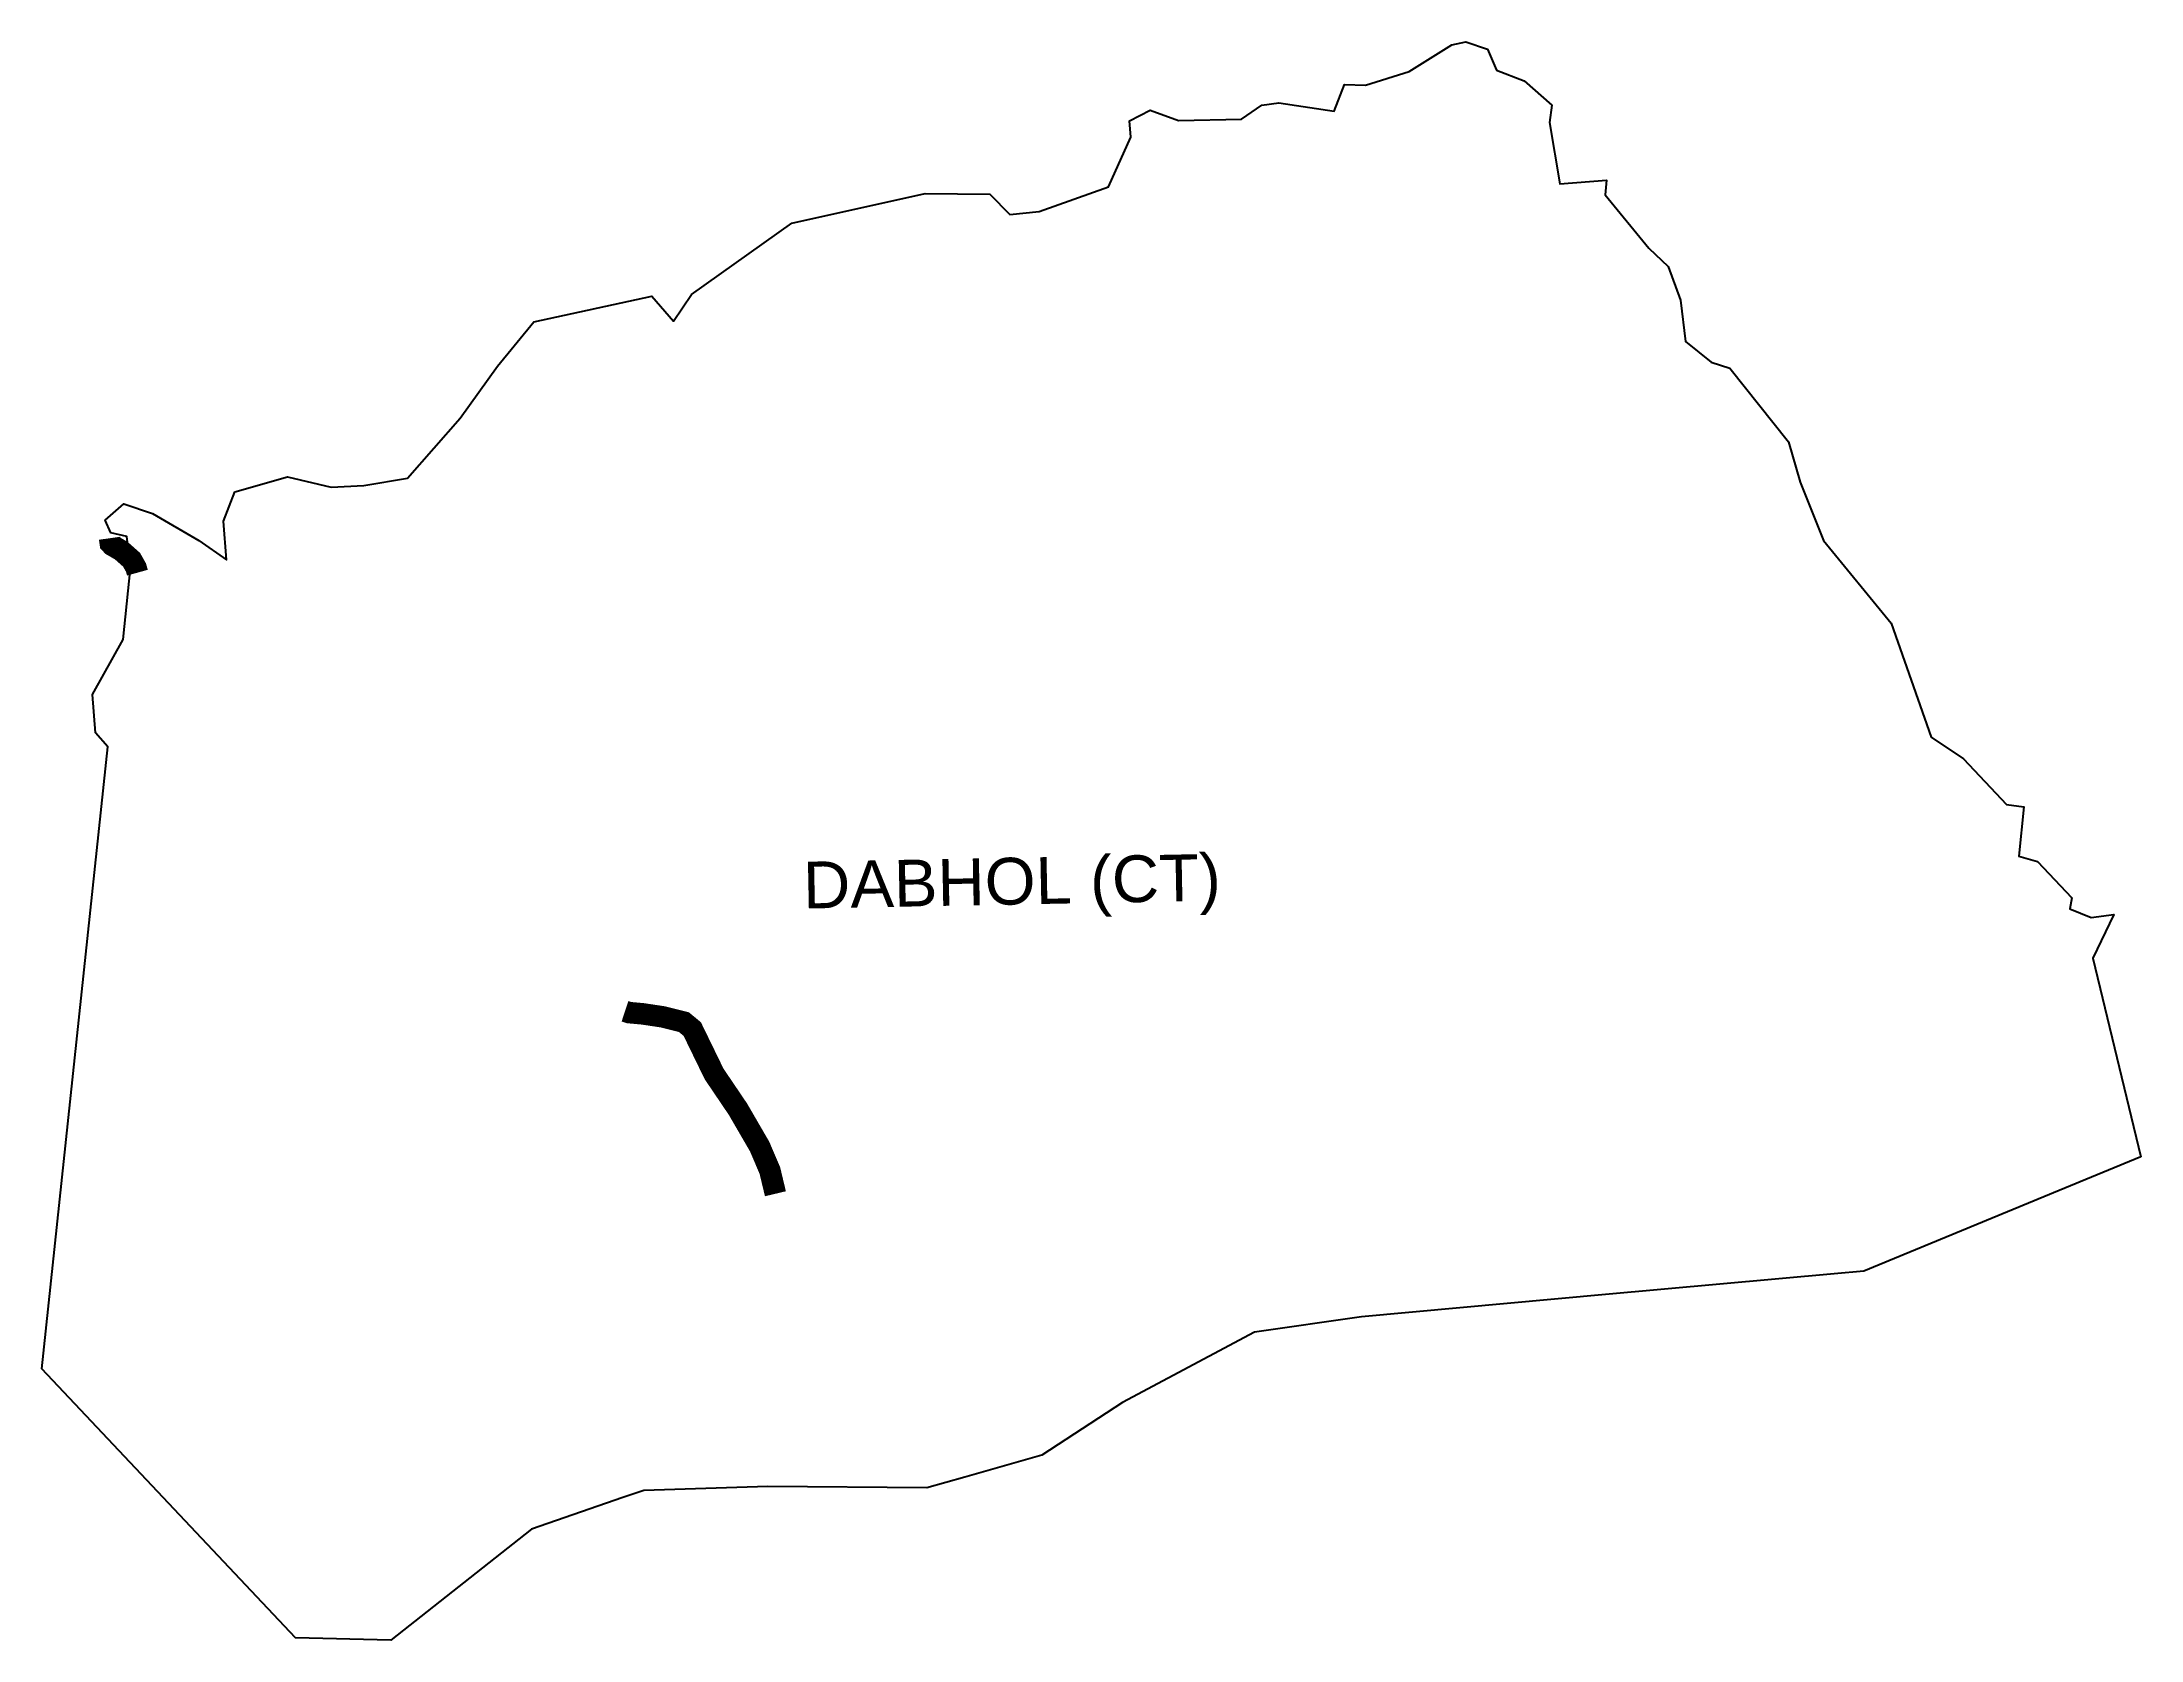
# Model space of a CAD drawing. Header units: metres. Extents: x 303788 to 308665, y 1944228 to 1947942.
import ezdxf

# ---------------------------------------------------------------- set-up
doc = ezdxf.new("R2010")
doc.units = ezdxf.units.M
for name, color, linetype in [('NATURALLY PROTECTED', 3, 'Continuous'), ('village', 3, 'Continuous'), ('VILLAGE NAME', 250, 'Continuous')]:
    doc.layers.add(name, color=color, linetype=linetype)
doc.styles.get("Standard").update_dxf_attribs({"font": 'calibri.ttf'})

msp = doc.modelspace()

# ---------------------------------------------------------------- linework, layer by layer
at = {"layer": 'NATURALLY PROTECTED', "color": 116, "true_color": 0x136734, "const_width": 50, "flags": 128}
msp.add_lwpolyline([(303945.5, 1946788.5), (303947.2, 1946776.5), (303951.6, 1946771.9), (303972.9, 1946759.5), (303996.5, 1946738.5), (304006.8, 1946720.3), (304010.1, 1946708.5)], dxfattribs=at)
at = {"layer": 'NATURALLY PROTECTED', "color": 2, "const_width": 50, "flags": 128}
msp.add_lwpolyline([(305142.8, 1945689.3), (305151.9, 1945686.3), (305184.3, 1945683.3), (305231.1, 1945676.3), (305279.8, 1945664), (305299.1, 1945648), (305349.8, 1945543.8), (305405.3, 1945461.7), (305455.6, 1945375), (305479.4, 1945319.3), (305492.3, 1945265.3)], dxfattribs=at)
at = {"layer": 'village', "flags": 128}
msp.add_lwpolyline([(304209.8, 1946828.1), (304236.7, 1946896.4)], dxfattribs=at)
at = {"layer": 'village', "color": 3, "true_color": 0x00ff00}
for points in [[(304236.7, 1946896.4, 0), (304359.1, 1946930.9, 0), (304460.3, 1946907.4, 0), (304535.8, 1946910.8, 0), (304637.6, 1946927.8, 0), (304759.7, 1947067.2, 0), (304846.8, 1947188.6, 0), (304930.7, 1947291.5, 0), (305205, 1947351.4, 0), (305255.7, 1947292.6, 0), (305297.4, 1947354.8, 0), (305530.7, 1947520.9, 0), (305840.2, 1947589.6, 0), (305990.5, 1947587.7, 0), (306036.8, 1947541.1, 0), (306105.4, 1947547.6, 0), (306266.3, 1947605.2, 0), (306318.3, 1947720.3, 0), (306314.8, 1947758.2, 0), (306362.8, 1947783.5, 0), (306428.8, 1947759.2, 0), (306574.7, 1947762, 0), (306622.3, 1947794.7, 0), (306661.9, 1947800.2, 0), (306790.6, 1947780.8, 0), (306814.5, 1947842.9, 0), (306863.1, 1947841.7, 0), (306964.7, 1947872.7, 0), (307063.5, 1947935.4, 0), (307096.4, 1947941.7, 0), (307146.5, 1947924.9, 0), (307167.5, 1947875.9, 0), (307232.1, 1947851.7, 0), (307296.1, 1947795.1, 0), (307290.4, 1947754.2, 0), (307314.7, 1947612.3, 0), (307422.9, 1947620.9, 0), (307419.9, 1947586.2, 0), (307521.4, 1947462.4, 0), (307566, 1947419.7, 0), (307595.3, 1947341.8, 0), (307606.8, 1947245.9, 0), (307666.5, 1947197.6, 0), (307709.9, 1947184.1, 0), (307845.9, 1947012.9, 0), (307872.8, 1946918.6, 0), (307926.9, 1946783.4, 0), (308084.5, 1946591.3, 0), (308177.6, 1946326.5, 0), (308252.3, 1946275.7, 0), (308352.2, 1946170, 0), (308392.3, 1946164.2, 0), (308380.7, 1946049.6, 0), (308424.5, 1946037.1, 0), (308503.8, 1945952.6, 0), (308499.4, 1945927.3, 0), (308549.3, 1945907, 0), (308601.5, 1945914.5, 0), (308552.6, 1945813.1, 0), (308664.8, 1945351.3, 0)], [(308664.8, 1945351.3, 0), (308474.9, 1945273, 0), (308021.2, 1945085.8, 0), (307952.2, 1945079.5, 0), (307420.6, 1945030.9, 0), (306853.6, 1944979, 0), (306605.6, 1944944, 0), (306298.4, 1944780.2, 0), (306111.6, 1944657.7, 0), (305932.2, 1944606.7, 0), (305843.9, 1944581.6, 0), (305474.9, 1944585, 0), (305186.4, 1944575.7, 0), (305138.1, 1944559.2, 0), (304925.5, 1944486.2, 0), (304599, 1944228.3, 0), (304377.7, 1944233.1, 0), (303788.4, 1944858.7, 0), (303941.7, 1946304.1, 0), (303912.7, 1946336.3, 0), (303906.1, 1946425.6, 0), (303976.7, 1946553.6, 0), (303993.9, 1946719.2, 0), (303985.5, 1946792.9, 0), (303948.2, 1946801.3, 0), (303935, 1946830.7, 0), (303978.3, 1946868.1, 0), (304045.2, 1946846.1, 0), (304153, 1946783.5, 0), (304216.8, 1946738.1, 0), (304209.8, 1946828.1, 0)]]:
    msp.add_polyline3d(points, dxfattribs=at)

# ---------------------------------------------------------------- texts
at = {"layer": 'VILLAGE NAME', "insert": (305555.4, 1946036.7), "char_height": 108.748, "attachment_point": 1, "rotation": 1.1028}
msp.add_mtext_dynamic_manual_height_columns('{\\fArial|b0|i0|c0|p34;DABHOL (CT)}', width=1571.314, gutter_width=543.7, heights=[0], dxfattribs=at)

doc.saveas('drawing.dxf')
